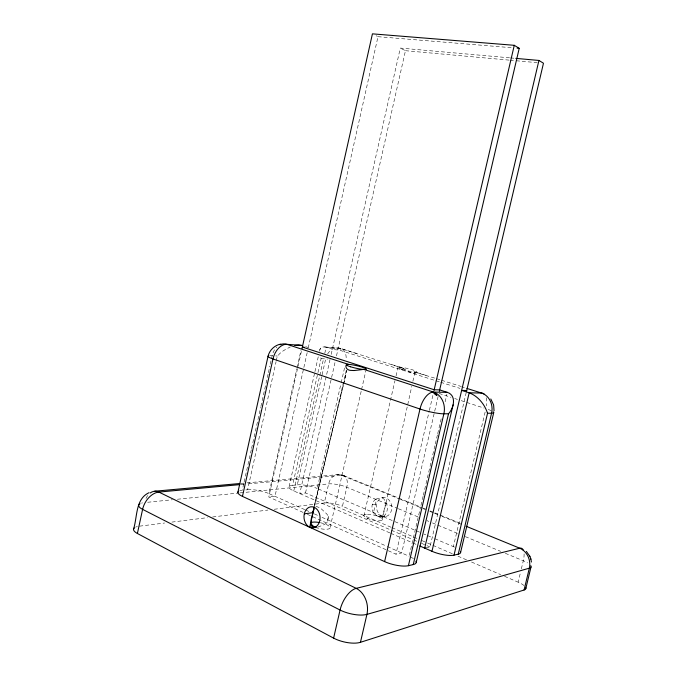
<?xml version="1.0" encoding="UTF-8"?>
<svg xmlns="http://www.w3.org/2000/svg" width="677" height="677" viewBox="0 0 677 677"><rect width="100%" height="100%" fill="white"/><g stroke="black" fill="none" stroke-linecap="round" stroke-linejoin="round"><path stroke-width="0.51" stroke-dasharray="3.38 2.54" d="M319.569 351.236C320.179 341.462 334.76 351.625 337.899 349.654L435.066 380.482M382.15 520.114L411.751 386.406M412.885 381.261L414.933 372.003L426.688 375.574M243.72 483.793L242.281 490.283A15.63 4.214 11.3 0 0 239.751 490.766M244.135 481.939L251.362 449.401M251.565 448.47L260.687 407.376M260.899 406.437L268.185 373.594M268.397 372.655L269.861 366.071M270.275 364.192L271.316 359.479M271.528 358.539L272.154 355.713A15.706 11.89 -86 0 1 276.783 347.039M245.827 489.928L247.596 489.759L276.081 361.636M276.284 360.706C276.758 353.343 284.568 349.967 290.323 346.946M304.743 509.612L268.913 493.592L296.831 368.787M297.042 367.856L301.003 350.127M303.135 512.43L268.803 496.986L302.12 348.08M307.189 352.624L274.98 496.309L268.803 496.986M308.238 347.91L377.994 36.693L376.141 35.746M289.113 486.585L314.703 372.655M314.932 371.631L318.385 356.161M389.834 532.901L293.784 490.96A14.649 3.749 12.1 0 1 292.591 485.316L317.513 374.593M317.962 372.604L321.101 358.649L320.551 357.185M293.784 490.96L323.648 358.336M324.782 353.309L326.145 347.276L339.913 348.308L399.574 367.154L399.058 367.137M292.591 485.316L297.305 484.85L321.66 376.759M322.108 374.779L325.679 358.928A14.682 11.551 -86.3 0 1 326.009 357.676M330.037 359.521L299.784 493.584L305.513 492.958L413.156 539.687M331.188 354.401L400.31 48.075L509.527 57.824M305.513 492.958L335.335 360.993M336.503 355.848L405.464 50.699L400.31 48.075M392.237 520.52L317.208 488.481L340.946 383.749M341.166 382.767L344.525 367.975M274.202 509.265L324.3 502.977L328.641 483.894A13.532 10.519 85.6 0 1 341.614 475.279L399.438 498.957M317.851 527.112L323.987 524.7A17.687 12.998 -28.3 0 0 326.272 523.101L326.94 522.551L328.387 516.204L327.981 515.612A17.5 6.33 40 0 0 326.492 513.682L320.449 508.08L315.694 506.176M330.139 527.391L361.332 390.578M361.569 389.554L365.792 371.038M390.993 527.231L342.46 506.252L346.81 487.237A13.565 7.574 -67.5 0 0 341.614 475.279L246.648 484.004M363.871 515.84L394.987 380.559M396.062 375.879L398.059 367.222M376.454 515.417L373.408 512.963L376.717 498.619L383.284 497.527M376.387 515.392A7.024 2.759 38.8 0 0 380.618 517.203L382.513 516.856L385.848 502.419L383.977 499.067A6.829 5.154 -24.3 0 0 381.566 498.069L380.093 497.967M307.324 514.317L395.935 554.175L429.235 410.99M429.396 410.313L433.221 393.87M438.146 396.426L401.689 552.965L395.935 554.175M413.427 558.652A17.204 5.162 14 0 0 409.094 556.274L420.493 507.454M420.967 505.414L423.108 496.224M423.345 495.2L435.074 444.975M435.311 443.951L437.469 434.685M437.714 433.661L441.649 416.787M445.153 401.766L446.913 394.242M346.243 370.59L314.509 505.685L343.459 384.832M425.579 547.93L429.988 546.999L466.453 391.551M454.521 547.134A16.146 4.494 14.6 0 0 453.378 546.627L485.248 411.582M343.704 383.808L346.886 370.497M524.057 585.571A15.309 4.468 16 0 0 518.15 582.178L520.401 572.827M521.366 568.815L523.304 560.784A15.368 6.271 -69.8 0 0 524.049 553.261M314.441 504.94L346.878 370.505M319.772 349.975L320.416 348.486M365.182 514.418L366.333 514.249M381.769 517.16L386.364 516.373L379.772 516.475L384.841 516.653A9.605 7.659 83.1 0 0 390.358 501.945A9.605 7.659 83.1 0 0 377.097 502.647A9.605 7.659 83.1 0 0 384.841 516.653L380.872 516.306L383.351 516.551M378.671 516.644L379.399 516.974A9.529 2.547 13.3 0 1 381.1 520.605L379.958 520.791A9.529 2.547 13.3 0 1 367.306 518.303A9.529 2.547 13.3 0 1 365.478 514.368A9.529 2.547 13.3 0 1 377.884 516.331L381.963 516.136M372.223 504.602L376.7 503.993M139.564 526.164L164.613 523.016M171.916 522.102L207.407 517.651M212.62 516.991L267.94 510.052M147.662 502.266L172.313 499.761M177.399 499.245L239.108 492.983M240.157 492.881L328.641 483.894A13.337 3.292 12.7 0 1 346.81 487.237L397.433 508.334M240.767 484.537L245.666 484.089M240.784 483.429L245.963 482.955M246.995 482.862L337.679 474.653L341.436 474.873L345.025 476.363L340.692 474.958L343.747 475.567L422.211 507.708M272.484 355.73L272.154 355.713A15.757 2.116 12.1 0 0 269.717 355.687M275.717 355.924L277.325 356.026M321.101 358.649L325.679 358.928A14.674 1.853 12.6 0 1 327.516 359.089M414.349 371.961L435.607 378.392M307.967 347.462L305.64 346.624M324.41 346.895L340.709 348.427L358.023 353.893M377.994 36.693L511.837 47.728M510.576 57.917L515.832 58.383M405.464 50.699L508.969 60.101M510.018 60.194L515.239 60.668M516.289 60.761L537.199 62.665M402.595 369.532L401.021 369.033M436.597 378.705L440.566 379.958M441.556 380.271L461.139 386.457M461.79 386.804L464.346 387.608M436.005 380.787L439.762 381.98M440.702 382.277L459.878 388.361M391.746 364.548L402.189 367.916L411.015 372.799A7.523 3.283 36 0 0 412.564 373.255C413.393 373.746 417.176 373.543 415.991 372.181M439.068 393.439L450.984 397.314M454.682 398.516L457.457 399.422M461.206 400.64L465.894 402.163M466.825 402.468L484.013 408.062M401.139 367.493L405.278 369.591M423.184 508.105L426.104 509.307M429.98 510.89L433.855 512.481M434.829 512.87L461.976 523.981M400.412 499.355L422.414 508.359M423.328 508.74L425.164 509.485M429.819 511.397L433.551 512.921M434.482 513.301L441.074 516.001M442.022 516.39L462.154 524.633M368.246 518.692L366.722 518.032M398.389 508.732L418.758 517.22M426.933 520.63L428.753 521.383M432.434 522.915L459.598 534.238M465.336 536.633L500.642 551.34M505.321 553.295L523.304 560.784A15.334 4.155 15.8 0 1 527.569 562.9M394.818 521.62L415.89 530.616M416.778 530.996L419.461 532.147M423.954 534.06L425.757 534.83M427.568 535.609L433.018 537.936M434.846 538.714L453.378 546.627M391.966 527.645L418.174 538.977M422.059 540.652L453.116 554.074M457.974 556.172L466.707 559.947M471.564 562.045L500.684 574.629M504.568 576.305L518.15 582.178M413.588 539.874L417.447 541.549M421.526 543.318L429.988 546.999M390.807 533.315L412.107 542.615M413.072 543.039L415.983 544.308M305.699 510.043L310.498 512.193M314.34 513.911L318.182 515.62M322.015 517.338L386.339 546.094M387.295 546.525L409.094 556.274M399.481 367.027A8.293 3.343 43 0 1 401.038 367.306M414.519 372.155A8.302 1.506 -12.5 0 1 415.712 372.265M247.596 489.759A15.52 4.164 11.4 0 1 268.913 493.592M328.387 516.204A10.46 7.98 84.6 0 1 326.94 522.551M320.356 522.712A10.24 2.936 12.4 0 1 330.037 528.17A10.24 2.936 12.4 0 1 316.963 527.865M324.3 502.977A13.32 3.546 12.6 0 1 342.46 506.252M135.603 527.146A16.84 5.348 9.1 0 1 137.423 526.545M146.004 498.441A16.807 11.382 88.3 0 1 148.263 494.802M141.578 503.129A16.857 4.967 9.4 0 1 142.525 502.893M297.305 484.85A14.564 3.707 12.2 0 1 317.208 488.481M327.617 353.986A14.682 11.551 -86.3 0 1 339.913 348.308A14.699 8.86 -71.6 0 1 346.175 359.148M488.252 409.492A16.282 2.259 13.7 0 1 491.265 410.719M486.188 397.721A16.24 7.853 -72.4 0 1 486.467 405.878M373.408 512.963A9.664 7.684 83.2 0 1 376.717 498.619M385.848 502.419A9.664 7.684 83.2 0 1 382.513 516.856M339.719 348.342L338.898 348.046L341.022 349.298L339.719 348.342M402.265 369.43A9.63 1.134 13.1 0 0 416.592 371.758A9.63 1.134 13.1 0 0 402.781 367.535A9.63 1.134 13.1 0 0 402.265 369.43"/><path stroke-width="1.02" d="M494.041 410.829L493.626 404.981L490.817 398.965M133.606 528.957C137.439 516.813 135.383 498.974 149.025 492.695M525.589 587.314A15.309 4.468 16 0 1 524.074 589.997L360.452 642.312A19.311 7.447 13.5 0 1 333.609 638.115L137.397 533.484L142.602 509.366A17.213 11.391 -60 0 1 158.858 492.069L239.785 484.63M237.855 492.492L268.067 356.17C269.556 350.111 274.642 345.135 280.837 344.094M415.966 561.208A17.204 5.162 14 0 1 413.258 564.576L408.409 565.693A17.323 5.23 13.9 0 1 384.604 561.605L242.459 496.393L272.983 358.954A15.74 10.13 -70.6 0 1 286.862 344.322L302.052 345.465L298.701 344.999L294.808 345.482M302.035 348.452L372.426 33.85L514.275 45.308L519.217 48.338L439.348 391.281M314.238 507.301A10.578 8.022 84.7 0 1 319.747 520.774A10.578 8.022 84.7 0 1 309.711 527.248A10.57 8.022 84.7 0 1 304.295 513.826A10.57 8.022 84.7 0 1 314.23 507.318L309.711 527.248L313.671 526.638L316.108 527.205M313.671 526.638L311.2 524.083L311.225 518.929A17.805 13.227 -28 0 1 312.046 516.703L313.73 509.282A17.661 6.431 39.8 0 1 313.705 508.021L314.272 506.709M333.609 638.115L340.066 610.036A20.107 10.079 -65.2 0 1 356.204 588.355L519.733 548.209A15.368 6.271 -69.8 0 1 523.397 550.342M360.452 642.312L366.926 614.377A20.065 15.216 79 0 0 356.204 588.355L158.858 492.069A16.807 11.382 88.3 0 0 150.201 492.966M384.604 561.605L419.994 409.026A17.517 9.106 -71.7 0 1 433.517 392.085L447.353 392.364C456.84 395.478 453.818 408.087 448.512 413.757L413.258 564.576M434.025 390.392L514.275 45.308M408.409 565.693L443.875 413.808A17.543 14.674 89.1 0 0 433.517 392.085L364.26 369.524M416.237 562.359L453.091 404.871M515.832 58.383L538.934 60.448L424.691 548.116L425.359 547.972M466.453 391.577L543.47 63.232L538.934 60.448M460.529 551.679A16.146 4.494 14.6 0 1 458.253 554.167L454.013 555.148A16.24 4.553 14.6 0 1 431.968 551.29L469.178 392.804L481.584 393.058A16.24 7.853 -72.4 0 1 484.292 394.209M454.013 555.148L487.533 413.258C484.707 404.347 478.055 396.155 469.178 392.804L461.638 390.409L466.698 390.527M458.253 554.167L491.578 413.207A16.282 2.259 13.7 0 0 493.203 411.828M460.648 552.178L493.719 412.665M530.988 567.055L525.75 588.77M524.074 589.997L529.338 568.172A15.334 4.155 15.8 0 0 530.802 565.693M346.988 364.548C344.61 365.8 346.438 369.177 348.41 369.828A8.132 4.891 -15.7 0 0 350.077 370.344L353.969 370.547L362.39 369.574M304.295 513.835L312.698 512.692M154.618 491.231L239.751 483.522M448.512 413.757L443.875 413.808A17.484 2.632 13.4 0 1 419.994 409.026L272.983 358.954A15.757 2.116 12.1 0 1 268.261 355.992M487.533 413.258L491.578 413.207A16.282 14.056 87.9 0 0 481.584 393.058L466.91 388.42M304.227 347.191L302.348 347.056L434.177 389.757L439.669 389.884L447.353 392.364M517.101 48.169L519.217 48.338M348.359 364.353L286.862 344.322A15.706 11.89 -86 0 0 280.075 344.762M466.064 526.232L519.733 548.209A15.656 13.185 72.5 0 1 529.338 568.172L366.926 614.377A19.345 6.922 13.4 0 1 340.066 610.036L142.602 509.366A16.857 4.967 9.4 0 1 140.004 503.764M419.85 546L431.968 551.29M432.654 392.135L436.919 395.52L434.626 393.557M526.376 551.416L529.896 556.401M530.81 558.88L531.42 562.028M529.795 556.122L530.92 559.151M242.459 496.393A15.63 4.214 11.3 0 1 238.566 491.324M347.056 364.615A8.886 3.74 39.5 0 1 348.469 364.497M362.796 369.363A8.928 1.887 -14.2 0 1 364.649 369.38M316.041 527.569A10.24 2.936 12.4 0 1 310.548 524.565M310.421 523.008A10.24 2.936 12.4 0 1 319.324 522.509M312.385 516.009A10.46 7.98 84.6 0 1 313.815 509.73M137.397 533.484A16.84 5.348 9.1 0 1 134.291 527.958M350.576 366.782A10.341 1.312 12.7 0 0 366.316 369.27A10.341 1.312 12.7 0 0 351.879 364.759A10.341 1.312 12.7 0 0 350.576 366.782"/></g></svg>
